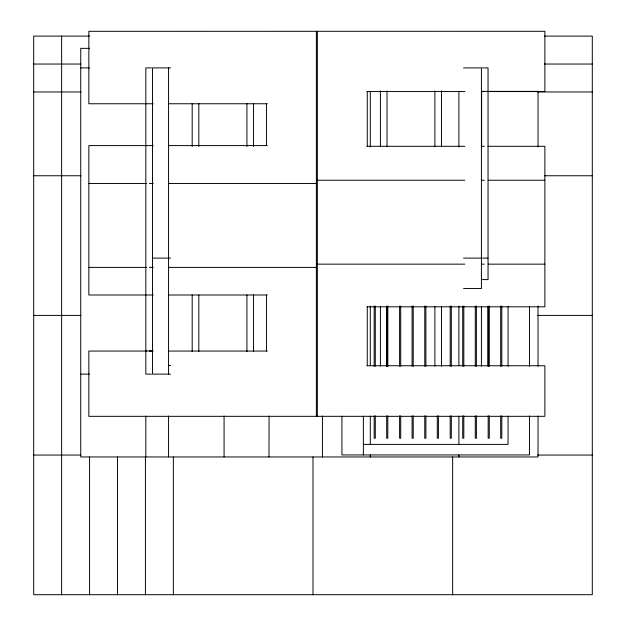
<?xml version="1.0" encoding="UTF-8"?>
<svg xmlns="http://www.w3.org/2000/svg" width="626" height="626" viewBox="0 0 626 626"><rect width="100%" height="100%" fill="white"/><g stroke="black" fill="none" stroke-linecap="round" stroke-linejoin="round"><path stroke-width="0.94" d="M268.992 456.957L269.078 416.024M89.565 36.105L33.702 36.105L33.702 594.7L592.298 594.7L592.298 36.105L544.448 36.105M89.487 48.351L80.746 48.351L80.746 456.957L538.039 456.957L538.039 416.032M33.702 64.04L80.895 64.04M544.448 64.04L592.298 64.04M80.746 67.898L89.487 67.898M151.562 67.898L145.827 67.898L145.827 374.121L151.562 374.121M170.499 67.898L152.525 67.898L152.525 374.121L170.507 374.121M463.584 67.898L481.425 67.898L481.425 288.539L463.584 288.539M482.372 67.898L488.045 67.898L488.045 279.603L482.372 279.603M366.922 91.552L464.844 91.552M481.441 91.552L484.368 91.552M487.928 91.552L544.87 91.552L544.87 31.3L88.845 31.316L88.845 103.759L153.253 103.759M33.702 91.967L80.895 91.967M537.609 91.967L592.298 91.967M168.871 103.759L267.286 103.759M153.253 145.592L88.845 145.592L88.845 294.995L153.253 294.995M168.871 145.592L267.286 145.592M366.922 146.296L464.844 146.296M481.441 146.296L484.368 146.296M487.928 146.296L544.87 146.296L544.87 306.81L366.922 306.81M33.702 175.757L80.895 175.757M544.448 175.757L592.298 175.757M317.359 180.233L464.797 180.233M481.402 180.233L484.328 180.233M488.233 180.233L544.87 180.233M88.845 183.473L146.461 183.473M149.387 183.473L153.292 183.473M168.918 183.473L316.365 183.473M152.525 258.108L170.507 258.108M463.584 258.108L481.425 258.108M482.536 258.108L488.045 258.108M317.359 264.156L464.797 264.156M481.402 264.156L484.328 264.156M488.233 264.156L544.87 264.156M88.845 267.396L146.461 267.396M149.387 267.396L153.292 267.396M168.918 267.396L316.365 267.396M168.871 294.995L267.286 294.995M33.702 315.402L80.895 315.402M537.609 315.402L592.298 315.402M145.827 350.943L152.525 350.943M146.421 351.053L88.845 351.053L88.845 416.329L544.87 416.321L544.87 365.74L366.922 365.74M149.348 351.053L153.253 351.053M168.871 351.053L267.286 351.053M168.558 365.474L170.507 365.474M80.746 374.121L89.487 374.121M363.377 444.397L508.054 444.397L508.054 416.11M33.702 455.055L80.895 455.055M537.609 455.055L592.298 455.055M538.039 146.961L538.039 91.373L481.621 91.373L481.621 146.953M538.039 306.067L538.039 366.335M529.502 306.623L529.502 366.28M529.502 415.969L529.502 454.938L341.921 454.938L341.921 416.173M508.054 306.623L508.054 366.366M501.809 305.997L501.809 366.273M501.809 415.852L501.809 438.216L500.69 438.216L500.69 415.852M500.69 305.997L500.69 366.273M489.289 305.997L489.289 366.273M489.289 415.852L489.289 438.216L488.17 438.216L488.17 415.852M488.17 305.997L488.17 366.273M488.045 306.654L488.045 366.218M481.425 306.654L481.425 366.218M476.386 305.997L476.386 366.273M476.386 415.852L476.386 438.216L475.275 438.216L475.275 415.852M475.275 305.997L475.275 366.273M463.819 305.997L463.819 366.273M463.819 415.852L463.819 438.216L462.708 438.216L462.708 415.852M462.708 305.997L462.708 366.273M458.889 91.31L458.889 146.907M458.889 306.067L458.889 365.451M458.889 416.071L458.889 444.303M458.889 455.008L458.889 456.957M452.645 457.003L452.645 594.7M451.307 305.997L451.307 366.273M451.307 415.852L451.307 438.216L450.188 438.216L450.188 415.852M450.188 305.997L450.188 366.273M441.51 90.84L441.51 146.507M441.51 306.654L441.51 366.218M438.403 415.852L438.403 438.216L437.284 438.216L437.284 415.852M434.89 90.84L434.89 146.507M434.89 306.654L434.89 366.218M425.891 305.997L425.891 366.273M425.891 415.852L425.891 438.216L424.772 438.216L424.772 415.852M424.772 305.997L424.772 366.273M413.223 305.997L413.223 366.273M413.223 415.852L413.223 438.216L412.104 438.216L412.104 415.852M412.104 305.997L412.104 366.273M400.71 305.997L400.71 366.273M400.71 415.852L400.71 438.216L399.591 438.216L399.591 415.852M399.591 305.997L399.591 366.273M387.807 305.997L387.807 366.273M387.807 415.852L387.807 438.216L386.688 438.216L386.688 415.852M387.024 90.84L387.024 146.507M387.024 306.654L387.024 366.218M386.688 305.997L386.688 366.273M380.405 90.84L380.405 146.507M380.405 306.654L380.405 366.218M375.295 305.997L375.295 366.273M375.295 415.852L375.295 438.216L374.176 438.216L374.176 415.852M374.176 305.997L374.176 366.273M370.295 91.326L370.295 146.914M370.295 306.067L370.295 365.451M370.295 416.071L370.295 444.303M370.295 455.008L370.295 456.957M367.266 91.552L367.266 146.296M367.266 306.81L367.266 365.74M363.37 416.173L363.377 454.938M322.429 416.032L322.429 456.957M317.359 31.3L317.359 416.321M316.365 31.316L316.365 416.329M313 457.003L313 594.7M266.449 103.759L266.449 145.592M266.449 294.995L266.449 351.053M253.553 103.54L253.553 146.507M253.553 294.932L253.553 351.569M246.934 103.54L246.934 146.507M246.934 294.932L246.934 351.569M224.077 416.024L224.077 456.957M198.81 103.54L198.81 146.507M198.81 294.932L198.81 351.569M192.19 103.54L192.19 146.507M192.19 294.932L192.19 351.569M173.355 457.003L173.355 594.7M168.558 67.898L168.558 374.121M168.558 416.024L168.558 456.957M145.827 416.024L145.827 456.957M145.42 457.003L145.42 594.7M117.492 457.003L117.492 594.7M89.565 457.003L89.565 594.7M61.63 36.105L61.63 594.7"/></g></svg>
